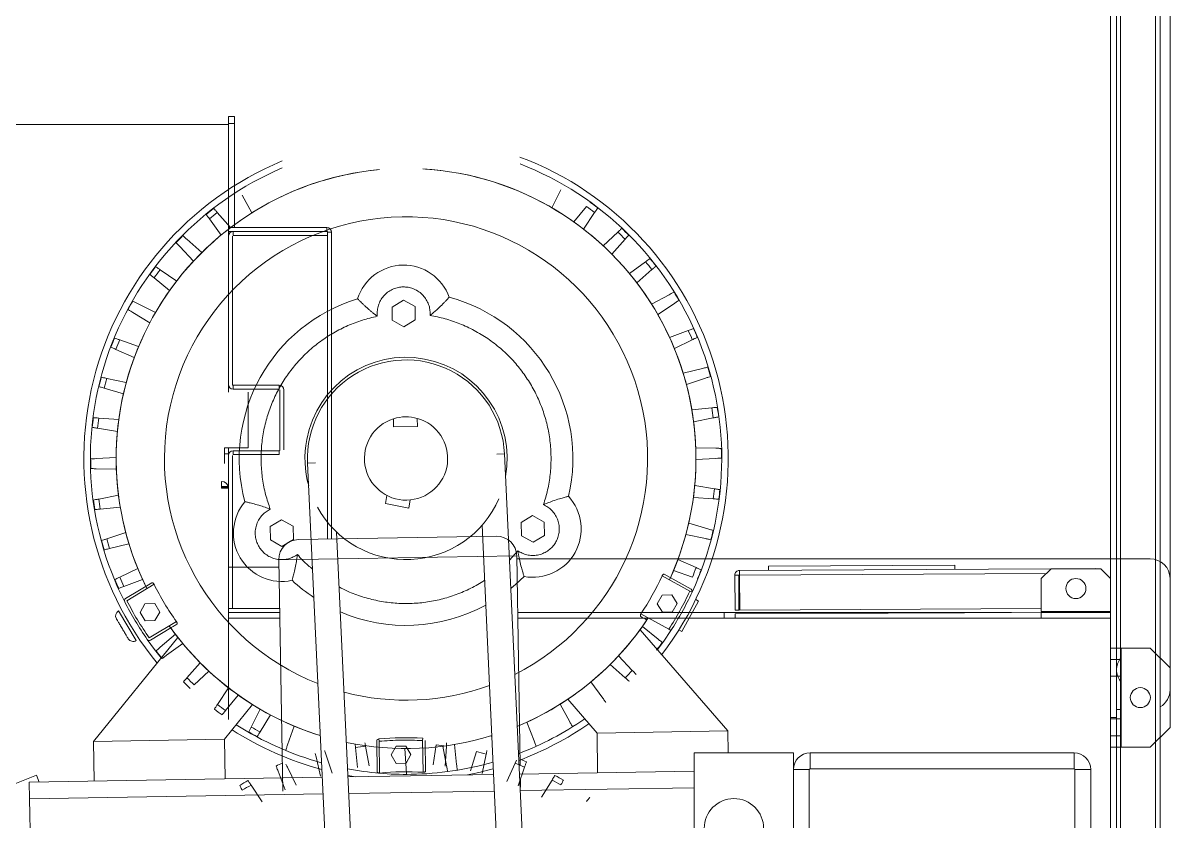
# Model space of a CAD drawing. Header units: millimetres. Extents: x 5343 to 29633, y -275 to 12336.
# Drawn here: x 17471 to 18050, y 4489 to 4891 of the extents above; entities that cross this region are included whole.
import ezdxf

# ---------------------------------------------------------------- set-up
doc = ezdxf.new("R2010")
doc.units = ezdxf.units.MM

msp = doc.modelspace()

# ---------------------------------------------------------------- linework, layer by layer
at = {"linetype": 'Continuous', "lineweight": 15}
for p, q in [((18019.53, 4281.61), (18019.53, 5143.95)), ((18022.53, 4450.95), (18022.53, 5143.95)), ((18024.53, 5143.95), (18024.53, 4453.31)), ((18042.13, 5143.95), (18042.13, 4453.31)), ((18044.53, 5143.95), (18044.53, 4453.35)), ((18049.53, 5143.95), (18049.53, 4554.95)), ((17574.53, 4838.85), (17574.53, 4843.95)), ((17574.53, 4843.95), (17577.53, 4843.95)), ((17577.53, 4843.95), (17577.53, 4840.45)), ((16574.53, 4839.95), (17574.53, 4839.95)), ((16574.53, 4839.95), (17574.53, 4839.95)), ((17574.53, 4787.95), (17574.53, 4840.45)), ((17577.53, 4840.45), (17574.53, 4840.45)), ((17577.53, 4787.95), (17577.53, 4840.45)), ((17586.37, 4795.37), (17581.56, 4804.24)), ((17742.27, 4806.92), (17737.76, 4797.9)), ((17748.81, 4790.78), (17755.16, 4798.61)), ((17570.87, 4784.16), (17564.94, 4792.33)), ((17568.95, 4795.51), (17575.56, 4787.89)), ((17759.28, 4795.57), (17753.63, 4787.21)), ((17574.53, 4787.95), (17574.53, 4785.95)), ((17574.53, 4787.95), (17624.13, 4787.95)), ((17574.53, 4783.55), (17574.53, 4785.95)), ((17574.53, 4785.95), (17624.13, 4785.95)), ((17576.93, 4785.95), (17576.93, 4783.95)), ((17576.93, 4785.95), (17624.53, 4785.95)), ((17624.13, 4785.95), (17624.13, 4787.95)), ((17624.53, 4785.95), (17624.53, 4783.95)), ((17624.53, 4785.55), (17624.53, 4630.9)), ((17624.53, 4785.55), (17626.53, 4785.55)), ((17626.53, 4785.55), (17626.53, 4630.93)), ((17763.65, 4778.71), (17770.97, 4785.65)), ((17553.58, 4782.02), (17561.13, 4775.33)), ((17574.53, 4708.85), (17574.53, 4783.55)), ((17576.53, 4708.85), (17576.53, 4783.55)), ((17576.93, 4783.95), (17624.53, 4783.95)), ((17774.65, 4782.09), (17767.96, 4774.54)), ((17556.96, 4771.02), (17550.02, 4778.34)), ((17776.79, 4764.8), (17784.96, 4770.73)), ((17544.89, 4756.18), (17537.06, 4762.53)), ((17540.1, 4766.64), (17548.46, 4761)), ((17788.14, 4766.72), (17780.52, 4760.11)), ((17662.82, 4751.32), (17657.08, 4747.88)), ((17668.67, 4748.07), (17662.82, 4751.32)), ((17788, 4749.3), (17796.87, 4754.11)), ((17534.86, 4739.89), (17526.26, 4745.17)), ((17528.75, 4749.64), (17537.78, 4745.13)), ((17657.08, 4747.88), (17657.2, 4741.2)), ((17668.78, 4741.39), (17668.67, 4748.07)), ((17677.8, 4744.88), (17676.27, 4743.63)), ((17676.27, 4743.63), (17676.3, 4744.86)), ((17799.5, 4749.72), (17791.09, 4744.16)), ((17649.63, 4743.19), (17648.06, 4744.39)), ((17649.56, 4744.41), (17649.63, 4743.19)), ((17657.2, 4741.2), (17663.04, 4737.95)), ((17663.04, 4737.95), (17668.78, 4741.39)), ((17797.09, 4732.47), (17806.52, 4736.08)), ((17519.71, 4731.3), (17529.25, 4728.01)), ((17808.55, 4731.39), (17799.48, 4726.97)), ((17527.05, 4722.43), (17517.83, 4726.54)), ((17803.91, 4714.6), (17813.73, 4716.94)), ((17513.14, 4711.93), (17523.03, 4709.91)), ((17815.13, 4712.02), (17805.56, 4708.83)), ((17521.57, 4704.1), (17511.9, 4706.97)), ((17574.53, 4704.95), (17574.53, 4708.85)), ((17600.13, 4708.45), (17576.93, 4708.45)), ((17576.93, 4706.45), (17576.93, 4708.45)), ((17600.13, 4706.45), (17576.93, 4706.45)), ((17584.53, 4676.95), (17584.53, 4704.95)), ((17600.13, 4708.45), (17600.13, 4706.45)), ((17600.53, 4675.85), (17600.53, 4706.05)), ((17602.53, 4675.85), (17602.53, 4706.05)), ((17808.34, 4695.99), (17818.38, 4697.03)), ((17509.16, 4691.88), (17519.23, 4691.17)), ((17657.88, 4687.42), (17657.82, 4691.54)), ((17669.88, 4687.62), (17657.88, 4687.42)), ((17669.81, 4691.74), (17669.88, 4687.62)), ((17819.13, 4691.97), (17809.22, 4690.05)), ((17518.54, 4685.21), (17508.58, 4686.79)), ((17572.53, 4676.95), (17572.53, 4668.95)), ((17584.53, 4676.95), (17572.53, 4676.95)), ((17574.53, 4673.95), (17574.53, 4676.95)), ((17576.93, 4675.45), (17600.13, 4675.45)), ((17576.93, 4675.45), (17576.93, 4673.45)), ((17600.13, 4673.45), (17600.13, 4675.45)), ((17810.3, 4676.96), (17820.39, 4676.68)), ((17507.83, 4671.47), (17517.9, 4672.08)), ((17572.53, 4673.95), (17574.53, 4673.95)), ((17574.53, 4673.05), (17574.53, 4673.95)), ((17574.53, 4656.55), (17574.53, 4673.05)), ((17576.53, 4595.95), (17576.53, 4673.05)), ((17576.93, 4673.45), (17600.13, 4673.45)), ((17713.8, 4673.83), (17709.9, 4673.65)), ((17713.8, 4673.83), (17749.17, 3913.26)), ((17820.47, 4671.57), (17810.4, 4670.96)), ((17518, 4666.08), (17507.91, 4666.36)), ((17614.5, 4669.21), (17618.4, 4669.39)), ((17649.88, 3908.65), (17614.5, 4669.21)), ((17571.13, 4656.55), (17571.13, 4659.95)), ((17509.17, 4651.07), (17519.08, 4652.99)), ((17571.13, 4657.35), (17574.53, 4657.35)), ((17571.13, 4656.95), (17574.53, 4656.95)), ((17571.13, 4656.55), (17574.53, 4656.55)), ((17574.53, 4656.55), (17574.53, 4539.95)), ((17654.5, 4652.87), (17653.72, 4648.77)), ((17809.76, 4657.83), (17819.72, 4656.25)), ((17519.96, 4647.06), (17509.93, 4646.01)), ((17593.79, 4646.66), (17595.64, 4645.96)), ((17653.72, 4648.77), (17665.51, 4646.53)), ((17665.51, 4646.53), (17666.29, 4650.63)), ((17733.48, 4648.26), (17735.3, 4649.02)), ((17734.57, 4647.71), (17733.48, 4648.26)), ((17819.14, 4651.16), (17809.07, 4651.87)), ((17595.64, 4645.96), (17594.56, 4645.38)), ((17722.23, 4639.27), (17727.97, 4642.71)), ((17733.81, 4639.46), (17727.97, 4642.71)), ((17601.33, 4640.59), (17595.59, 4637.15)), ((17595.59, 4637.15), (17595.71, 4630.47)), ((17607.18, 4637.35), (17601.33, 4640.59)), ((17607.29, 4630.66), (17607.18, 4637.35)), ((17702.46, 4637.85), (17734.54, 3948.03)), ((17722.34, 4632.58), (17722.23, 4639.27)), ((17733.93, 4632.77), (17733.81, 4639.46)), ((17806.73, 4638.94), (17816.4, 4636.07)), ((17513.17, 4631.02), (17522.74, 4634.21)), ((17595.71, 4630.47), (17601.55, 4627.22)), ((17601.55, 4627.22), (17607.29, 4630.66)), ((17609.82, 4630.65), (17709.81, 4632.32)), ((17661.22, 3944.62), (17629.14, 4634.44)), ((17728.19, 4629.33), (17722.34, 4632.58)), ((17733.93, 4632.77), (17728.19, 4629.33)), ((17815.16, 4631.11), (17805.27, 4633.13)), ((17524.39, 4628.44), (17514.57, 4626.1)), ((17720.54, 4624.97), (17716.29, 4620.33)), ((17720.54, 4624.97), (17721.59, 4624.33)), ((17720.86, 4623.02), (17720.54, 4624.97)), ((17719.97, 4622.49), (17599.99, 4620.49)), ((17601.94, 4503.88), (17599.99, 4620.49)), ((17608.32, 4622.44), (17609.34, 4623.11)), ((17609.34, 4623.11), (17609.09, 4621.15)), ((17721.74, 4516.85), (17719.97, 4622.49)), ((17720, 4620.95), (18039.53, 4620.95)), ((17801.25, 4620.61), (17810.47, 4616.5)), ((17846.97, 4617.2), (17940.97, 4617.66)), ((17940.98, 4615.66), (17940.97, 4617.66)), ((17519.75, 4611.66), (17528.82, 4616.07)), ((17600.06, 4616.67), (17574.53, 4616.67)), ((17723.65, 4612.05), (17719.54, 4608.21)), ((17793.29, 4612.35), (17807.3, 4604.57)), ((17794.35, 4613.16), (17807.89, 4605.64)), ((17808.59, 4611.74), (17799.05, 4615.04)), ((17829.99, 4612.72), (17831.99, 4612.73)), ((17829.99, 4612.72), (17830.08, 4595.12)), ((17831.99, 4612.73), (17832.08, 4595.13)), ((17832.35, 4612.73), (17987.06, 4613.48)), ((17832.35, 4612.73), (17832.43, 4595.13)), ((17832.38, 4615.13), (17989.47, 4615.89)), ((17846.98, 4615.2), (17846.97, 4617.2)), ((17989.53, 4615.95), (17984.53, 4610.95)), ((18014.53, 4615.95), (17989.53, 4615.95)), ((18002, 4615.95), (18011.98, 4616)), ((18011.98, 4616), (18011.98, 4615.95)), ((18019.53, 4610.95), (18014.53, 4615.95)), ((17531.21, 4610.57), (17521.78, 4606.96)), ((17522.69, 4600.88), (17535.97, 4608.85)), ((17523.31, 4599.84), (17537.05, 4608.08)), ((17719.54, 4608.21), (17716.95, 4606.03)), ((17984.53, 4610.95), (17984.53, 4594.35)), ((18019.53, 4610.95), (18019.53, 4594.35)), ((18049.53, 4610.95), (18049.53, 4565.95)), ((17793.3, 4602.64), (17790.89, 4598.3)), ((17798.27, 4602.72), (17793.3, 4602.64)), ((17800.82, 4598.46), (17798.27, 4602.72)), ((17808.4, 4604.05), (17807.3, 4604.57)), ((17811.74, 4599.57), (17810.26, 4600.39)), ((17519.04, 4594.69), (17528.05, 4579.68)), ((17532.4, 4598.29), (17529.99, 4593.95)), ((17537.37, 4598.37), (17532.4, 4598.29)), ((17539.92, 4594.11), (17537.37, 4598.37)), ((17600.4, 4595.95), (17574.53, 4595.95)), ((17790.89, 4598.3), (17793.45, 4594.04)), ((17798.41, 4594.12), (17800.82, 4598.46)), ((17803.24, 4584.27), (17811.74, 4599.57)), ((17830.08, 4595.12), (17832.08, 4595.13)), ((17832.43, 4595.13), (17984.53, 4595.87)), ((18019.53, 4594.35), (17984.53, 4594.35)), ((17529.99, 4593.95), (17532.55, 4589.69)), ((17532.55, 4589.69), (17537.51, 4589.77)), ((17548.34, 4589.27), (17534.6, 4581.02)), ((17537.51, 4589.77), (17539.92, 4594.11)), ((17574.53, 4593.95), (17600.43, 4593.95)), ((17574.53, 4590.95), (17600.48, 4590.95)), ((17720.45, 4593.95), (17824.53, 4593.95)), ((17720.5, 4590.95), (17824.53, 4590.95)), ((17796.65, 4585.39), (17782.64, 4593.17)), ((17793.45, 4594.04), (17798.41, 4594.12)), ((17824.53, 4590.95), (17824.53, 4593.95)), ((17824.53, 4593.95), (17964.53, 4593.95)), ((18019.53, 4590.95), (17824.53, 4590.95)), ((17984.53, 4593.87), (17830.09, 4593.12)), ((17830.09, 4593.12), (17830.1, 4590.95)), ((17964.53, 4593.95), (17969.53, 4593.95)), ((17964.53, 4593.77), (17964.53, 4593.95)), ((17969.53, 4593.95), (17969.53, 4593.8)), ((17984.53, 4590.95), (17984.53, 4593.95)), ((18019.53, 4593.95), (17984.53, 4593.95)), ((18019.53, 4590.95), (17984.53, 4590.95)), ((18019.53, 4590.95), (18019.53, 4593.95)), ((17545.44, 4586.1), (17535.22, 4579.98)), ((17540.16, 4576.32), (17547.78, 4582.93)), ((17826.46, 4534.21), (17782.21, 4585.2)), ((17783.41, 4586.86), (17791.24, 4580.51)), ((17794.1, 4579.47), (17797.67, 4584.73)), ((17796.65, 4585.39), (17797.67, 4584.73)), ((17801.77, 4585.09), (17803.24, 4584.27)), ((17506.51, 4528.87), (17549.04, 4581.31)), ((17533.6, 4580.33), (17537.34, 4575.19)), ((17551.51, 4578.24), (17543.34, 4572.31)), ((17790.93, 4575.15), (17794.1, 4579.47)), ((17537.34, 4575.19), (17540.65, 4570.97)), ((17771.34, 4572.02), (17778.28, 4564.7)), ((18019.53, 4575.95), (18024.53, 4575.95)), ((18024.53, 4525.95), (18024.53, 4575.95)), ((18024.93, 4525.95), (18024.93, 4575.95)), ((18039.53, 4575.95), (18024.93, 4575.95)), ((18049.53, 4565.95), (18039.53, 4575.95)), ((17553.65, 4560.95), (17560.34, 4568.5)), ((17774.72, 4561.02), (17767.17, 4567.71)), ((18024.53, 4570.2), (18019.53, 4570.2)), ((18049.53, 4535.95), (18049.53, 4565.95)), ((17564.65, 4564.33), (17557.33, 4557.39)), ((18019.53, 4561.7), (18024.53, 4561.7)), ((18024.53, 4560.95), (18024.93, 4560.95)), ((17569.03, 4547.47), (17574.67, 4555.83)), ((17757.43, 4558.88), (17763.36, 4550.71)), ((17579.49, 4552.26), (17573.14, 4544.43)), ((17760.47, 4533.11), (17745.7, 4550.12)), ((17572.5, 4529.97), (17586.69, 4547.47)), ((17586.03, 4536.12), (17590.54, 4545.15)), ((17595.78, 4542.23), (17590.5, 4533.63)), ((17741.93, 4547.67), (17746.74, 4538.8)), ((18024.53, 4544.95), (18022.53, 4544.95)), ((17604.37, 4527.08), (17607.67, 4536.62)), ((17725.1, 4538.58), (17728.71, 4529.15)), ((18022.53, 4540.95), (18019.53, 4540.95)), ((18024.53, 4540.2), (18019.53, 4540.2)), ((18022.53, 4540.2), (18022.53, 4540.95)), ((18024.93, 4540.95), (18024.53, 4540.95)), ((18024.93, 4538.6), (18024.53, 4538.6)), ((17707.23, 4531.76), (17707.43, 4530.91)), ((17760.47, 4533.11), (17826.46, 4534.21)), ((17760.47, 4533.11), (17760.8, 4513.11)), ((17826.46, 4534.21), (17826.65, 4523.05)), ((18019.53, 4531.7), (18024.53, 4531.7)), ((18039.53, 4525.95), (18049.53, 4535.95)), ((17506.51, 4528.87), (17572.5, 4529.97)), ((17506.51, 4528.87), (17506.84, 4508.88)), ((17572.5, 4529.97), (17572.83, 4509.98)), ((17638.64, 4525.75), (17638.46, 4527.48)), ((17639.69, 4515.71), (17638.64, 4525.75)), ((17643.7, 4526.5), (17645.62, 4516.59)), ((17649.59, 4513.46), (17649.34, 4528.95)), ((17650.45, 4530.18), (17650.56, 4528.97)), ((17650.82, 4512.95), (17650.56, 4528.97)), ((17659.09, 4526.41), (17656.68, 4522.07)), ((17664.05, 4526.49), (17659.09, 4526.41)), ((17664.2, 4515.2), (17663.59, 4525.27)), ((17666.6, 4522.23), (17664.05, 4526.49)), ((17672.55, 4530.55), (17672.49, 4529.33)), ((17672.49, 4529.33), (17672.76, 4513.31)), ((17673.71, 4529.35), (17673.97, 4513.87)), ((17677.84, 4517.13), (17679.42, 4527.09)), ((17684.6, 4516.54), (17682.68, 4526.45)), ((17684.51, 4526.51), (17683.8, 4516.44)), ((17688.62, 4527.33), (17689.66, 4517.3)), ((18019.53, 4525.95), (18024.53, 4525.95)), ((18039.53, 4525.95), (18024.93, 4525.95)), ((17618.73, 4521.1), (17618.32, 4522.8)), ((17621.07, 4511.28), (17618.73, 4521.1)), ((17623.65, 4522.5), (17626.84, 4512.93)), ((17656.68, 4522.07), (17659.23, 4517.81)), ((17664.19, 4517.89), (17666.6, 4522.23)), ((17696.73, 4514.1), (17699.6, 4523.77)), ((17704.56, 4522.53), (17702.54, 4512.64)), ((17719.17, 4517.84), (17719.88, 4519.43)), ((17809.53, 4523.05), (17859.53, 4523.05)), ((17809.53, 4423.05), (17809.53, 4523.05)), ((17859.53, 4514.65), (17859.53, 4523.05)), ((17867.93, 4523.05), (17867.93, 4515.05)), ((18001.13, 4523.05), (17867.93, 4523.05)), ((18001.13, 4515.05), (18001.13, 4523.05)), ((17603.2, 4504.46), (17599.59, 4513.89)), ((17604.29, 4515.92), (17608.7, 4506.85)), ((17659.23, 4517.81), (17664.19, 4517.89)), ((17715.06, 4508.62), (17719.17, 4517.84)), ((17723.93, 4515.96), (17720.64, 4506.42)), ((17809.53, 4513.92), (17721.3, 4512.45)), ((17867.53, 4514.65), (17859.53, 4514.65)), ((17859.53, 4514.65), (17859.53, 4373.05)), ((17867.53, 4514.65), (17867.53, 4373.05)), ((18001.13, 4515.05), (17867.93, 4515.05)), ((18009.53, 4514.65), (18001.53, 4514.65)), ((18001.53, 4373.05), (18001.53, 4514.65)), ((18009.53, 4373.05), (18009.53, 4514.65)), ((17435.74, 4495.18), (17477.75, 4511.9)), ((17621.87, 4510.79), (17474.09, 4508.33)), ((17474.09, 4508.33), (17474.23, 4499.93)), ((17477.75, 4511.9), (17479.03, 4508.41)), ((17636.74, 4511.35), (17634.85, 4511.68)), ((17708.3, 4512.23), (17634.88, 4511.01)), ((17638.43, 4511.07), (17636.74, 4511.35)), ((17721.92, 4505.88), (17721.85, 4509.94)), ((17732.52, 4500.81), (17737.8, 4509.41)), ((17622.26, 4502.4), (17474.23, 4499.93)), ((17585.95, 4506.87), (17591.51, 4498.46)), ((17708.69, 4503.84), (17635.27, 4502.62)), ((17809.53, 4505.52), (17721.69, 4504.06)), ((17474.23, 4499.93), (17474.76, 4468.34))]:
    msp.add_line(p, q, dxfattribs=at)
for centre, radius in [((18002.03, 4605.95), 5.05), ((18034.53, 4550.95), 5.05), ((17829.53, 4485.05), 15)]:
    msp.add_circle(centre, radius, dxfattribs=at)
for centre, radius, start, end in [((17664.15, 4671.52), 162.5, 112.62329, 219.39049), ((17664.15, 4671.52), 162.5, 322.51972, 69.28692), ((17664.15, 4671.52), 159.25, 334.93513, 68.82159), ((17664.15, 4671.52), 159.25, 113.08861, 206.97508), ((17664.15, 4671.52), 146.25, 95.25633, 206.65388), ((17664.15, 4671.52), 146.25, 95.7353, 206.17491), ((17664.15, 4671.52), 146.25, 335.25633, 86.65388), ((17664.15, 4671.52), 146.25, 335.7353, 86.17491), ((17664.15, 4671.52), 159.09, 127.5772, 129.33301), ((17664.15, 4671.52), 156.32, 52.51735, 54.39286), ((17664.15, 4671.52), 159.09, 52.5772, 54.33301), ((17664.15, 4671.52), 121.87, 90.9551, 248.59677), ((17664.15, 4671.52), 156.32, 127.51735, 129.39286), ((17664.15, 4671.52), 121.87, 296.72955, 90.9551), ((17576.93, 4783.55), 2.4, 90, 180), ((17624.13, 4785.55), 2.4, 0, 90), ((17664.15, 4671.52), 156.32, 45.01735, 46.89286), ((17664.15, 4671.52), 159.09, 45.0772, 46.83301), ((17664.15, 4671.52), 159.09, 135.0772, 136.83301), ((17664.15, 4671.52), 159.09, 142.5772, 144.33301), ((17662.93, 4744.64), 24.38, 19.53084, 162.37937), ((17664.15, 4671.52), 156.32, 37.51735, 39.39286), ((17664.15, 4671.52), 159.09, 37.5772, 39.33301), ((17664.15, 4671.52), 156.32, 142.51735, 144.39286), ((17664.15, 4671.52), 159.09, 150.0772, 151.83301), ((17664.15, 4671.52), 84.13, 106.89641, 195.0138), ((17664.15, 4671.52), 84.13, 346.89641, 75.0138), ((17664.15, 4671.52), 159.09, 30.0772, 31.83301), ((17664.15, 4671.52), 156.32, 22.51735, 24.39286), ((17664.15, 4671.52), 159.09, 22.5772, 24.33301), ((17664.15, 4671.52), 159.09, 157.5772, 159.33301), ((17664.15, 4671.52), 156.32, 157.51735, 159.39286), ((17664.15, 4671.52), 51, 349.6988, 169.24195), ((17664.15, 4671.52), 49.7, 2.66316, 182.66316), ((17664.15, 4671.52), 159.09, 15.0772, 16.83301), ((17664.15, 4671.52), 159.09, 165.0772, 166.83301), ((17664.15, 4671.52), 156.32, 165.01735, 166.89286), ((17576.93, 4708.85), 2.4, 180, 270), ((17576.93, 4708.85), 0.4, 180, 270), ((17600.13, 4706.05), 2.4, 0, 90), ((17664.15, 4671.52), 156.32, 7.51735, 9.39286), ((17664.15, 4671.52), 159.09, 7.5772, 9.33301), ((17664.15, 4671.52), 159.09, 172.5772, 174.33301), ((17664.15, 4671.52), 156.32, 172.51735, 174.39286), ((17664.15, 4671.52), 21, 107.55665, 74.35355), ((17664.15, 4671.52), 21, 74.35355, 107.55665), ((17576.93, 4673.05), 2.4, 90, 180), ((17600.13, 4675.85), 0.4, 270, 0), ((17664.15, 4671.52), 51, 169.24195, 195.62752), ((17664.15, 4671.52), 159.09, 0.0772, 1.83301), ((17664.15, 4671.52), 159.09, 180.0772, 181.83301), ((17571.13, 4656.55), 3.4, 0, 90), ((17728.08, 4636.02), 24.38, 259.53084, 42.37937), ((17664.15, 4671.52), 156.32, 352.51735, 354.39286), ((17664.15, 4671.52), 159.09, 352.5772, 354.33301), ((17664.15, 4671.52), 159.09, 187.5772, 189.33301), ((17664.15, 4671.52), 156.32, 187.51735, 189.39286), ((17601.44, 4633.91), 24.38, 139.53084, 282.37937), ((17664.15, 4671.52), 51, 208.76165, 336.56468), ((17664.15, 4671.52), 159.09, 345.0772, 346.83301), ((17664.15, 4671.52), 159.09, 195.0772, 196.83301), ((17664.15, 4671.52), 156.32, 195.01735, 196.89286), ((17609.99, 4620.65), 10, 90.9551, 180.9551), ((17709.98, 4622.32), 10, 0.9551, 90.9551), ((18039.53, 4610.95), 10, 0, 90), ((17664.15, 4671.52), 142.05, 326.52652, 335.38369), ((17664.15, 4671.52), 156.32, 337.51735, 339.39286), ((17664.15, 4671.52), 159.09, 337.5772, 339.33301), ((17664.15, 4671.52), 159.09, 202.5772, 204.33301), ((17664.15, 4671.52), 156.32, 202.51735, 204.39286), ((17664.15, 4671.52), 142.05, 206.52652, 215.38369), ((17664.15, 4671.52), 84.13, 226.89641, 236.45025), ((17523.31, 4599.84), 1.22, 120.9551, 206.97508), ((17664.15, 4671.52), 159.25, 326.97508, 334.93513), ((17807.3, 4604.57), 1.22, 0.9551, 60.9551), ((17807.3, 4604.57), 1.22, 334.93513, 0.9551), ((17520.54, 4592.19), 2.92, 120.9551, 210.9551), ((17664.15, 4671.52), 159.25, 206.97508, 214.93513), ((17664.15, 4671.52), 84.13, 246.79795, 298.52838), ((17664.15, 4671.52), 146.25, 292.52962, 326.65388), ((17664.15, 4671.52), 146.25, 292.52962, 326.17491), ((17664.15, 4671.52), 146.25, 215.25633, 252.7967), ((17664.15, 4671.52), 146.25, 215.7353, 252.7967), ((17526.54, 4582.18), 2.92, 210.9551, 300.9551), ((17534.6, 4581.02), 1.22, 214.93513, 300.9551), ((17664.15, 4671.52), 159.09, 322.5772, 324.33301), ((17664.15, 4671.52), 159.09, 217.5772, 219.33301), ((18031.53, 4564.95), 9, 141.05756, 180), ((17664.15, 4671.52), 156.32, 225.01735, 226.89286), ((17664.15, 4671.52), 156.32, 315.01735, 316.89286), ((18031.53, 4564.95), 9, 180, 218.94244), ((17664.15, 4671.52), 159.09, 225.0772, 226.83301), ((17664.15, 4671.52), 121.87, 255.13778, 290.18854), ((18039.53, 4554.95), 10, 300, 0), ((17664.15, 4671.52), 159.09, 232.5772, 234.33301), ((17664.15, 4671.52), 156.32, 232.51735, 234.39286), ((17664.15, 4671.52), 159.25, 237.43862, 254.47806), ((17664.15, 4671.52), 159.25, 290.84826, 304.47159), ((17664.15, 4671.52), 162.5, 290.47224, 304.6018), ((17664.15, 4671.52), 162.5, 237.30841, 254.85408), ((17664.15, 4671.52), 159.09, 240.0772, 241.83301), ((17664.15, 4671.52), 156.32, 240.01735, 241.89286), ((17664.15, 4671.52), 146.25, 258.13001, 287.19632), ((17664.15, 4371.52), 159.25, 86.97508, 94.93513), ((17664.15, 4371.52), 156.32, 97.51735, 99.39286), ((17650.56, 4528.97), 1.22, 94.93513, 180.9551), ((17664.15, 4371.52), 156.32, 82.51735, 84.39286), ((17664.15, 4371.52), 156.32, 75.01735, 76.89286), ((17664.15, 4371.52), 159.09, 67.5772, 68.79779), ((17867.93, 4514.65), 8.4, 90, 180), ((18001.13, 4514.65), 8.4, 0, 90), ((17664.15, 4371.52), 159.09, 113.11242, 114.33301), ((17664.15, 4671.52), 159.25, 259.33929, 270.9551), ((17664.15, 4371.52), 142.05, 86.52652, 95.38369), ((17664.15, 4671.52), 159.25, 270.9551, 285.98704), ((17664.15, 4671.52), 162.5, 281.01838, 285.7158), ((17664.15, 4371.52), 156.32, 67.51735, 69.39286), ((17867.93, 4514.65), 0.4, 90, 180), ((18001.13, 4514.65), 0.4, 0, 90), ((17664.15, 4371.52), 159.09, 120.0772, 121.83301), ((17664.15, 4371.52), 156.32, 60.01735, 61.89286), ((17664.15, 4371.52), 159.09, 60.0772, 61.83301), ((17664.15, 4371.52), 156.32, 120.01735, 121.89286)]:
    msp.add_arc(centre, radius, start, end, dxfattribs=at)
for points, knots in [([(17567.13, 4797.6), (17567.33, 4797.38), (17567.69, 4796.97), (17568.56, 4795.96), (17568.95, 4795.51)], [0, 0, 0, 0, 0.556665, 1, 1, 1, 1]), ([(17760.83, 4797.86), (17760.66, 4797.61), (17760.36, 4797.17), (17759.61, 4796.06), (17759.28, 4795.57)], [0, 0, 0, 0, 0.556665, 1, 1, 1, 1]), ([(17564.94, 4792.33), (17564.51, 4792.92), (17563.74, 4793.98), (17563.45, 4794.39), (17563.32, 4794.57)], [0, 0, 0, 0, 0.556855, 1, 1, 1, 1]), ([(17770.97, 4785.65), (17771.51, 4786.15), (17772.46, 4787.05), (17772.82, 4787.4), (17772.99, 4787.55)], [0, 0, 0, 0, 0.556855, 1, 1, 1, 1]), ([(17550.02, 4778.34), (17549.52, 4778.88), (17548.62, 4779.83), (17548.27, 4780.19), (17548.12, 4780.36)], [0, 0, 0, 0, 0.556855, 1, 1, 1, 1]), ([(17551.51, 4783.86), (17551.73, 4783.66), (17552.14, 4783.3), (17553.14, 4782.42), (17553.58, 4782.02)], [0, 0, 0, 0, 0.556665, 1, 1, 1, 1]), ([(17776.49, 4784.16), (17776.29, 4783.94), (17775.93, 4783.53), (17775.05, 4782.53), (17774.65, 4782.09)], [0, 0, 0, 0, 0.556665, 1, 1, 1, 1]), ([(17537.81, 4768.2), (17538.06, 4768.03), (17538.5, 4767.73), (17539.61, 4766.98), (17540.1, 4766.64)], [0, 0, 0, 0, 0.556665, 1, 1, 1, 1]), ([(17784.96, 4770.73), (17785.55, 4771.16), (17786.61, 4771.93), (17787.02, 4772.22), (17787.2, 4772.35)], [0, 0, 0, 0, 0.556855, 1, 1, 1, 1]), ([(17790.23, 4768.54), (17790.01, 4768.34), (17789.6, 4767.99), (17788.59, 4767.11), (17788.14, 4766.72)], [0, 0, 0, 0, 0.556665, 1, 1, 1, 1]), ([(17537.06, 4762.53), (17536.49, 4763), (17535.47, 4763.82), (17535.08, 4764.14), (17534.9, 4764.28)], [0, 0, 0, 0, 0.556855, 1, 1, 1, 1]), ([(17649.56, 4744.41), (17649.59, 4745.23), (17649.65, 4746.91), (17650.35, 4749.41), (17651.55, 4751.83), (17653.25, 4754), (17655.36, 4755.77), (17657.73, 4757.05), (17660.22, 4757.81), (17662.71, 4758.08), (17665.21, 4757.9), (17667.71, 4757.22), (17670.13, 4756.02), (17672.3, 4754.32), (17674.07, 4752.21), (17675.34, 4749.83), (17676.13, 4747.35), (17676.25, 4745.67), (17676.3, 4744.86)], [0, 0, 0, 0, 0.058258, 0.120006, 0.18432, 0.25, 0.31568, 0.379994, 0.441742, 0.5, 0.558258, 0.620006, 0.68432, 0.75, 0.81568, 0.879994, 0.941742, 1, 1, 1, 1]), ([(17526.27, 4750.88), (17526.54, 4750.74), (17527.02, 4750.5), (17528.22, 4749.9), (17528.75, 4749.64)], [0, 0, 0, 0, 0.556665, 1, 1, 1, 1]), ([(17639.7, 4752.01), (17639.72, 4751.99), (17639.76, 4751.95), (17640.07, 4751.64), (17640.56, 4751.14), (17641.24, 4750.48), (17642.08, 4749.66), (17643.1, 4748.69), (17644.29, 4747.58), (17645.56, 4746.46), (17646.82, 4745.38), (17647.65, 4744.72), (17648.06, 4744.39)], [0, 0, 0, 0, 0.09619, 0.195284, 0.291449, 0.390236, 0.489876, 0.591917, 0.701775, 0.81407, 0.90652, 1, 1, 1, 1]), ([(17677.8, 4744.88), (17678.35, 4745.36), (17679.46, 4746.32), (17680.96, 4747.72), (17682.32, 4749.05), (17683.48, 4750.22), (17684.47, 4751.25), (17685.2, 4752.03), (17685.68, 4752.54), (17685.88, 4752.76), (17685.9, 4752.78), (17685.9, 4752.78)], [0, 0, 0, 0, 0.127434, 0.257606, 0.375153, 0.495887, 0.613565, 0.735594, 0.839626, 0.947228, 1, 1, 1, 1]), ([(17796.87, 4754.11), (17797.52, 4754.46), (17798.67, 4755.08), (17799.11, 4755.32), (17799.31, 4755.43)], [0, 0, 0, 0, 0.556855, 1, 1, 1, 1]), ([(17801.82, 4751.25), (17801.57, 4751.08), (17801.12, 4750.79), (17800, 4750.05), (17799.5, 4749.72)], [0, 0, 0, 0, 0.5566655, 1, 1, 1, 1]), ([(17526.26, 4745.17), (17525.64, 4745.55), (17524.52, 4746.24), (17524.09, 4746.5), (17523.9, 4746.62)], [0, 0, 0, 0, 0.556855, 1, 1, 1, 1]), ([(17595.64, 4645.96), (17594.81, 4648.4), (17593.14, 4653.33), (17591.64, 4661.07), (17590.92, 4668.99), (17591.08, 4677), (17592.12, 4684.95), (17594.01, 4692.68), (17596.68, 4700.09), (17600.1, 4707.09), (17604.24, 4713.69), (17609.11, 4719.88), (17614.68, 4725.57), (17620.87, 4730.65), (17627.59, 4735.02), (17634.7, 4738.6), (17642.06, 4741.41), (17647.12, 4742.6), (17649.63, 4743.19)], [0, 0, 0, 0, 0.061222, 0.123526, 0.186574, 0.25, 0.313426, 0.376474, 0.438778, 0.5, 0.561222, 0.623526, 0.686574, 0.75, 0.813426, 0.876474, 0.938778, 1, 1, 1, 1]), ([(17676.27, 4743.63), (17678.8, 4743.13), (17683.9, 4742.11), (17691.35, 4739.54), (17698.58, 4736.2), (17705.43, 4732.05), (17711.79, 4727.19), (17717.55, 4721.68), (17722.62, 4715.66), (17726.98, 4709.2), (17730.63, 4702.32), (17733.55, 4695.01), (17735.69, 4687.34), (17736.99, 4679.44), (17737.42, 4671.44), (17736.97, 4663.49), (17735.73, 4655.71), (17734.22, 4650.73), (17733.48, 4648.26)], [0, 0, 0, 0, 0.061222, 0.123526, 0.186574, 0.25, 0.313426, 0.376474, 0.438778, 0.5, 0.561222, 0.623526, 0.686574, 0.75, 0.813426, 0.876474, 0.938778, 1, 1, 1, 1]), ([(17806.52, 4736.08), (17807.2, 4736.34), (17808.43, 4736.81), (17808.9, 4736.99), (17809.11, 4737.07)], [0, 0, 0, 0, 0.556855, 1, 1, 1, 1]), ([(17517.83, 4726.54), (17517.16, 4726.84), (17515.96, 4727.37), (17515.5, 4727.58), (17515.3, 4727.67)], [0, 0, 0, 0, 0.556855, 1, 1, 1, 1]), ([(17517.09, 4732.2), (17517.38, 4732.1), (17517.89, 4731.93), (17519.15, 4731.49), (17519.71, 4731.3)], [0, 0, 0, 0, 0.556665, 1, 1, 1, 1]), ([(17811.05, 4732.6), (17810.78, 4732.47), (17810.29, 4732.23), (17809.09, 4731.64), (17808.55, 4731.39)], [0, 0, 0, 0, 0.556665, 1, 1, 1, 1]), ([(17813.73, 4716.94), (17814.44, 4717.11), (17815.72, 4717.42), (17816.2, 4717.54), (17816.42, 4717.59)], [0, 0, 0, 0, 0.556855, 1, 1, 1, 1]), ([(17510.43, 4712.49), (17510.72, 4712.43), (17511.25, 4712.32), (17512.56, 4712.05), (17513.14, 4711.93)], [0, 0, 0, 0, 0.556665, 1, 1, 1, 1]), ([(17817.76, 4712.9), (17817.48, 4712.81), (17816.96, 4712.64), (17815.7, 4712.21), (17815.13, 4712.02)], [0, 0, 0, 0, 0.556665, 1, 1, 1, 1]), ([(17511.9, 4706.97), (17511.2, 4707.18), (17509.94, 4707.55), (17509.46, 4707.7), (17509.25, 4707.76)], [0, 0, 0, 0, 0.5568555, 1, 1, 1, 1]), ([(17818.38, 4697.03), (17819.1, 4697.11), (17820.41, 4697.24), (17820.91, 4697.3), (17821.13, 4697.32)], [0, 0, 0, 0, 0.5568555, 1, 1, 1, 1]), ([(17508.58, 4686.79), (17507.85, 4686.91), (17506.56, 4687.12), (17506.06, 4687.19), (17505.84, 4687.23)], [0, 0, 0, 0, 0.556855, 1, 1, 1, 1]), ([(17506.4, 4692.07), (17506.7, 4692.05), (17507.23, 4692.01), (17508.57, 4691.92), (17509.16, 4691.88)], [0, 0, 0, 0, 0.556665, 1, 1, 1, 1]), ([(17821.85, 4692.5), (17821.55, 4692.44), (17821.02, 4692.34), (17819.71, 4692.08), (17819.13, 4691.97)], [0, 0, 0, 0, 0.556665, 1, 1, 1, 1]), ([(17820.39, 4676.68), (17821.12, 4676.66), (17822.43, 4676.63), (17822.93, 4676.61), (17823.16, 4676.61)], [0, 0, 0, 0, 0.5568555, 1, 1, 1, 1]), ([(17505.06, 4671.31), (17505.36, 4671.32), (17505.9, 4671.36), (17507.24, 4671.44), (17507.83, 4671.47)], [0, 0, 0, 0, 0.556665, 1, 1, 1, 1]), ([(17823.24, 4671.73), (17822.94, 4671.72), (17822.4, 4671.68), (17821.06, 4671.6), (17820.47, 4671.57)], [0, 0, 0, 0, 0.556665, 1, 1, 1, 1]), ([(17507.91, 4666.36), (17507.18, 4666.38), (17505.87, 4666.41), (17505.37, 4666.43), (17505.14, 4666.43)], [0, 0, 0, 0, 0.5568555, 1, 1, 1, 1]), ([(17746.08, 4652.45), (17745.97, 4652.42), (17745.75, 4652.36), (17744.05, 4651.91), (17741.52, 4651.18), (17738.45, 4650.22), (17736.29, 4649.4), (17735.3, 4649.02)], [0, 0, 0, 0, 0.195109, 0.389961, 0.591618, 0.813801, 1, 1, 1, 1]), ([(17819.72, 4656.25), (17820.45, 4656.13), (17821.74, 4655.92), (17822.24, 4655.85), (17822.46, 4655.81)], [0, 0, 0, 0, 0.556855, 1, 1, 1, 1]), ([(17506.45, 4650.54), (17506.75, 4650.6), (17507.28, 4650.7), (17508.59, 4650.96), (17509.17, 4651.07)], [0, 0, 0, 0, 0.5566655, 1, 1, 1, 1]), ([(17582.9, 4649.73), (17583.01, 4649.7), (17583.23, 4649.65), (17584.94, 4649.26), (17587.5, 4648.61), (17590.6, 4647.75), (17592.79, 4647), (17593.79, 4646.66)], [0, 0, 0, 0, 0.195109, 0.389961, 0.591618, 0.813801, 1, 1, 1, 1]), ([(17734.57, 4647.71), (17735.26, 4647.28), (17736.69, 4646.38), (17738.51, 4644.52), (17740, 4642.28), (17741.03, 4639.72), (17741.51, 4637.01), (17741.43, 4634.31), (17740.85, 4631.78), (17739.84, 4629.49), (17738.43, 4627.42), (17736.59, 4625.59), (17734.34, 4624.09), (17731.78, 4623.07), (17729.07, 4622.59), (17726.37, 4622.67), (17723.83, 4623.23), (17722.32, 4623.97), (17721.59, 4624.33)], [0, 0, 0, 0, 0.058258, 0.120006, 0.18432, 0.25, 0.31568, 0.379994, 0.441742, 0.5, 0.558258, 0.620006, 0.68432, 0.75, 0.81568, 0.879994, 0.941742, 1, 1, 1, 1]), ([(17821.9, 4650.97), (17821.6, 4650.99), (17821.07, 4651.03), (17819.73, 4651.12), (17819.14, 4651.16)], [0, 0, 0, 0, 0.556665, 1, 1, 1, 1]), ([(17509.93, 4646.01), (17509.2, 4645.93), (17507.89, 4645.8), (17507.39, 4645.74), (17507.17, 4645.72)], [0, 0, 0, 0, 0.5568555, 1, 1, 1, 1]), ([(17608.32, 4622.44), (17607.6, 4622.05), (17606.11, 4621.27), (17603.59, 4620.62), (17600.9, 4620.45), (17598.17, 4620.84), (17595.58, 4621.78), (17593.28, 4623.2), (17591.39, 4624.97), (17589.91, 4626.99), (17588.82, 4629.25), (17588.15, 4631.75), (17587.98, 4634.45), (17588.37, 4637.18), (17589.31, 4639.77), (17590.73, 4642.06), (17592.49, 4643.98), (17593.88, 4644.92), (17594.56, 4645.38)], [0, 0, 0, 0, 0.058258, 0.120006, 0.18432, 0.25, 0.31568, 0.379994, 0.441742, 0.5, 0.558258, 0.620006, 0.68432, 0.75, 0.81568, 0.879994, 0.941742, 1, 1, 1, 1]), ([(17816.4, 4636.07), (17817.1, 4635.86), (17818.36, 4635.49), (17818.84, 4635.35), (17819.06, 4635.28)], [0, 0, 0, 0, 0.5568555, 1, 1, 1, 1]), ([(17510.54, 4630.14), (17510.82, 4630.23), (17511.34, 4630.4), (17512.61, 4630.83), (17513.17, 4631.02)], [0, 0, 0, 0, 0.5566655, 1, 1, 1, 1]), ([(17817.87, 4630.55), (17817.58, 4630.61), (17817.05, 4630.72), (17815.74, 4630.99), (17815.16, 4631.11)], [0, 0, 0, 0, 0.556665, 1, 1, 1, 1]), ([(17514.57, 4626.1), (17513.86, 4625.93), (17512.58, 4625.62), (17512.1, 4625.5), (17511.88, 4625.45)], [0, 0, 0, 0, 0.556855, 1, 1, 1, 1]), ([(17606.67, 4610.1), (17606.7, 4610.21), (17606.76, 4610.43), (17607.21, 4612.13), (17607.85, 4614.69), (17608.55, 4617.82), (17608.92, 4620.11), (17609.09, 4621.15)], [0, 0, 0, 0, 0.195109, 0.389961, 0.591618, 0.813801, 1, 1, 1, 1]), ([(17616.99, 4615.76), (17616.24, 4616.36), (17613.47, 4618.57), (17611.08, 4621.2), (17609.34, 4623.11)], [0, 0, 0, 0, 0.271962, 1, 1, 1, 1]), ([(17723.65, 4612.05), (17723.62, 4612.16), (17723.55, 4612.38), (17723.03, 4614.06), (17722.31, 4616.6), (17721.51, 4619.71), (17721.06, 4621.98), (17720.86, 4623.02)], [0, 0, 0, 0, 0.195109, 0.389961, 0.591618, 0.813801, 1, 1, 1, 1]), ([(17793.29, 4612.35), (17793.35, 4612.46), (17793.46, 4612.68), (17793.68, 4612.94), (17793.91, 4613.12), (17794.15, 4613.22), (17794.28, 4613.18), (17794.35, 4613.16)], [0, 0, 0, 0, 0.182472, 0.36478, 0.552088, 0.757967, 1, 1, 1, 1]), ([(17810.47, 4616.5), (17811.14, 4616.2), (17812.34, 4615.67), (17812.8, 4615.46), (17813, 4615.37)], [0, 0, 0, 0, 0.556855, 1, 1, 1, 1]), ([(17517.25, 4610.44), (17517.53, 4610.57), (17518.01, 4610.81), (17519.21, 4611.4), (17519.75, 4611.66)], [0, 0, 0, 0, 0.556665, 1, 1, 1, 1]), ([(17521.78, 4606.96), (17521.1, 4606.7), (17519.87, 4606.23), (17519.4, 4606.05), (17519.2, 4605.97)], [0, 0, 0, 0, 0.556855, 1, 1, 1, 1]), ([(17535.97, 4608.85), (17536.04, 4608.87), (17536.18, 4608.92), (17536.46, 4608.8), (17536.74, 4608.56), (17536.94, 4608.29), (17537.03, 4608.12), (17537.05, 4608.08)], [0, 0, 0, 0, 0.246355, 0.493334, 0.721251, 0.921145, 1, 1, 1, 1]), ([(17703.75, 4610.1), (17703.46, 4609.9), (17701, 4608.15), (17695.9, 4605.55), (17688.54, 4602.42), (17680.89, 4600.19), (17673.15, 4598.81), (17665.37, 4598.27), (17657.58, 4598.55), (17649.79, 4599.67), (17642.09, 4601.67), (17635.57, 4604.03), (17631.82, 4606.02), (17630.42, 4606.76)], [0, 0, 0, 0, 0.01365, 0.11776, 0.221869, 0.325357, 0.427625, 0.528116, 0.628607, 0.730875, 0.834363, 0.938472, 1, 1, 1, 1]), ([(17548.34, 4589.27), (17548.4, 4589.16), (17548.53, 4588.96), (17548.65, 4588.64), (17548.69, 4588.35), (17548.66, 4588.09), (17548.56, 4587.99), (17548.5, 4587.94)], [0, 0, 0, 0, 0.182472, 0.36478, 0.552088, 0.757967, 1, 1, 1, 1]), ([(17782.52, 4591.85), (17782.46, 4591.9), (17782.35, 4591.99), (17782.31, 4592.3), (17782.38, 4592.66), (17782.51, 4592.97), (17782.61, 4593.13), (17782.64, 4593.17)], [0, 0, 0, 0, 0.246355, 0.493334, 0.721251, 0.921145, 1, 1, 1, 1]), ([(17785.65, 4590.11), (17785.56, 4590.15), (17785.4, 4590.25), (17784.23, 4590.9), (17783.02, 4591.57), (17782.52, 4591.85)], [0, 0, 0, 0, 0.361443, 0.733375, 1, 1, 1, 1]), ([(17548.5, 4587.94), (17547.85, 4587.55), (17546.53, 4586.76), (17545.59, 4586.2), (17545.48, 4586.13), (17545.44, 4586.1)], [0, 0, 0, 0, 0.361451, 0.733377, 1, 1, 1, 1]), ([(17791.24, 4580.51), (17791.81, 4580.05), (17792.83, 4579.22), (17793.22, 4578.9), (17793.4, 4578.76)], [0, 0, 0, 0, 0.556855, 1, 1, 1, 1]), ([(17538.07, 4574.5), (17538.3, 4574.7), (17538.7, 4575.06), (17539.71, 4575.93), (17540.16, 4576.32)], [0, 0, 0, 0, 0.556665, 1, 1, 1, 1]), ([(17543.34, 4572.31), (17542.75, 4571.88), (17541.69, 4571.11), (17541.28, 4570.82), (17541.1, 4570.69)], [0, 0, 0, 0, 0.556855, 1, 1, 1, 1]), ([(17551.81, 4558.88), (17552.01, 4559.1), (17552.37, 4559.51), (17553.25, 4560.51), (17553.65, 4560.95)], [0, 0, 0, 0, 0.556665, 1, 1, 1, 1]), ([(17776.79, 4559.18), (17776.57, 4559.38), (17776.16, 4559.74), (17775.16, 4560.62), (17774.72, 4561.02)], [0, 0, 0, 0, 0.556665, 1, 1, 1, 1]), ([(17778.28, 4564.7), (17778.78, 4564.16), (17779.68, 4563.21), (17780.03, 4562.85), (17780.18, 4562.68)], [0, 0, 0, 0, 0.556855, 1, 1, 1, 1]), ([(17763.36, 4550.71), (17763.79, 4550.12), (17764.56, 4549.06), (17764.85, 4548.65), (17764.98, 4548.47)], [0, 0, 0, 0, 0.556855, 1, 1, 1, 1]), ([(17567.47, 4545.18), (17567.64, 4545.43), (17567.94, 4545.87), (17568.69, 4546.98), (17569.03, 4547.47)], [0, 0, 0, 0, 0.556665, 1, 1, 1, 1]), ([(17573.14, 4544.43), (17572.68, 4543.86), (17571.85, 4542.84), (17571.53, 4542.45), (17571.39, 4542.27)], [0, 0, 0, 0, 0.556855, 1, 1, 1, 1]), ([(17746.74, 4538.8), (17747.09, 4538.15), (17747.71, 4537), (17747.95, 4536.56), (17748.06, 4536.36)], [0, 0, 0, 0, 0.556855, 1, 1, 1, 1]), ([(17584.79, 4533.64), (17584.93, 4533.91), (17585.17, 4534.39), (17585.77, 4535.59), (17586.03, 4536.12)], [0, 0, 0, 0, 0.556665, 1, 1, 1, 1]), ([(17590.5, 4533.63), (17590.12, 4533.01), (17589.43, 4531.89), (17589.17, 4531.46), (17589.05, 4531.27)], [0, 0, 0, 0, 0.556855, 1, 1, 1, 1]), ([(17603.47, 4524.46), (17603.57, 4524.74), (17603.74, 4525.26), (17604.18, 4526.52), (17604.37, 4527.08)], [0, 0, 0, 0, 0.556665, 1, 1, 1, 1]), ([(17643.37, 4528.21), (17643.38, 4528.17), (17643.44, 4527.85), (17643.58, 4527.13), (17643.7, 4526.5)], [0, 0, 0, 0, 0.114149, 1, 1, 1, 1]), ([(17684.63, 4528.25), (17684.63, 4528.21), (17684.6, 4527.88), (17684.55, 4527.15), (17684.51, 4526.51)], [0, 0, 0, 0, 0.1141488, 1, 1, 1, 1]), ([(17728.71, 4529.15), (17728.97, 4528.47), (17729.44, 4527.24), (17729.62, 4526.77), (17729.7, 4526.57)], [0, 0, 0, 0, 0.556855, 1, 1, 1, 1]), ([(17623.09, 4524.15), (17623.11, 4524.12), (17623.21, 4523.81), (17623.44, 4523.11), (17623.65, 4522.5)], [0, 0, 0, 0, 0.114149, 1, 1, 1, 1]), ([(17704.91, 4524.23), (17704.9, 4524.2), (17704.84, 4523.87), (17704.69, 4523.16), (17704.56, 4522.53)], [0, 0, 0, 0, 0.114149, 1, 1, 1, 1]), ([(17599.59, 4513.89), (17599.33, 4514.57), (17598.86, 4515.8), (17598.68, 4516.27), (17598.6, 4516.48)], [0, 0, 0, 0, 0.556855, 1, 1, 1, 1]), ([(17603.52, 4517.49), (17603.54, 4517.45), (17603.68, 4517.16), (17604, 4516.5), (17604.29, 4515.92)], [0, 0, 0, 0, 0.114149, 1, 1, 1, 1]), ([(17650.82, 4512.95), (17650.7, 4512.94), (17650.45, 4512.93), (17650.12, 4512.99), (17649.85, 4513.1), (17649.64, 4513.26), (17649.61, 4513.39), (17649.59, 4513.46)], [0, 0, 0, 0, 0.182472, 0.36478, 0.552088, 0.757967, 1, 1, 1, 1]), ([(17664.36, 4512.43), (17664.35, 4512.73), (17664.31, 4513.27), (17664.23, 4514.61), (17664.2, 4515.2)], [0, 0, 0, 0, 0.5566655, 1, 1, 1, 1]), ([(17673.97, 4513.87), (17673.95, 4513.79), (17673.92, 4513.65), (17673.68, 4513.46), (17673.33, 4513.34), (17673, 4513.3), (17672.81, 4513.31), (17672.76, 4513.31)], [0, 0, 0, 0, 0.246355, 0.493334, 0.721251, 0.921145, 1, 1, 1, 1]), ([(17685.13, 4513.82), (17685.07, 4514.12), (17684.97, 4514.65), (17684.71, 4515.96), (17684.6, 4516.54)], [0, 0, 0, 0, 0.5566655, 1, 1, 1, 1]), ([(17689.66, 4517.3), (17689.74, 4516.57), (17689.87, 4515.26), (17689.93, 4514.76), (17689.95, 4514.54)], [0, 0, 0, 0, 0.556855, 1, 1, 1, 1]), ([(17724.83, 4518.58), (17724.73, 4518.3), (17724.56, 4517.78), (17724.12, 4516.52), (17723.93, 4515.96)], [0, 0, 0, 0, 0.556665, 1, 1, 1, 1]), ([(17584.42, 4509.19), (17584.59, 4508.94), (17584.88, 4508.49), (17585.62, 4507.37), (17585.95, 4506.87)], [0, 0, 0, 0, 0.556665, 1, 1, 1, 1]), ([(17737.8, 4509.41), (17738.18, 4510.03), (17738.87, 4511.15), (17739.13, 4511.58), (17739.25, 4511.77)], [0, 0, 0, 0, 0.556855, 1, 1, 1, 1]), ([(17743.51, 4509.4), (17743.37, 4509.13), (17743.13, 4508.65), (17742.53, 4507.45), (17742.27, 4506.92)], [0, 0, 0, 0, 0.556665, 1, 1, 1, 1]), ([(17581.56, 4504.24), (17581.21, 4504.89), (17580.59, 4506.04), (17580.35, 4506.48), (17580.24, 4506.68)], [0, 0, 0, 0, 0.556855, 1, 1, 1, 1]), ([(17755.16, 4498.61), (17755.63, 4499.18), (17756.45, 4500.2), (17756.77, 4500.59), (17756.91, 4500.77)], [0, 0, 0, 0, 0.556855, 1, 1, 1, 1])]:
    msp.add_open_spline(points, degree=3, knots=knots, dxfattribs=at)
for points in [[(17832.38, 4615.13), (17832.07, 4615.1), (17831.44, 4615.02), (17830.65, 4614.46), (17830.1, 4613.67), (17830.03, 4613.04), (17829.99, 4612.72)], [(17832.35, 4612.73), (17832.35, 4613.05), (17832.35, 4613.68), (17832.36, 4614.47), (17832.37, 4615.02), (17832.38, 4615.1), (17832.38, 4615.13)], [(17807.3, 4604.57), (17805.69, 4601.28), (17802.47, 4594.7), (17798.59, 4588.5), (17796.65, 4585.39)], [(17534.6, 4581.02), (17532.55, 4584.06), (17528.46, 4590.14), (17525.03, 4596.6), (17523.31, 4599.84)], [(17518.04, 4590.69), (17518.09, 4590.61), (17518.18, 4590.46), (17518.87, 4589.31), (17519.86, 4587.65), (17520.65, 4586.34), (17521.04, 4585.69)], [(17521.04, 4585.69), (17521.44, 4585.03), (17522.22, 4583.72), (17523.21, 4582.07), (17523.91, 4580.91), (17524, 4580.76), (17524.04, 4580.68)], [(17650.56, 4528.97), (17654.21, 4529.22), (17661.51, 4529.72), (17668.83, 4529.46), (17672.49, 4529.33)]]:
    msp.add_open_spline(points, degree=3, dxfattribs=at)

doc.saveas('drawing.dxf')
